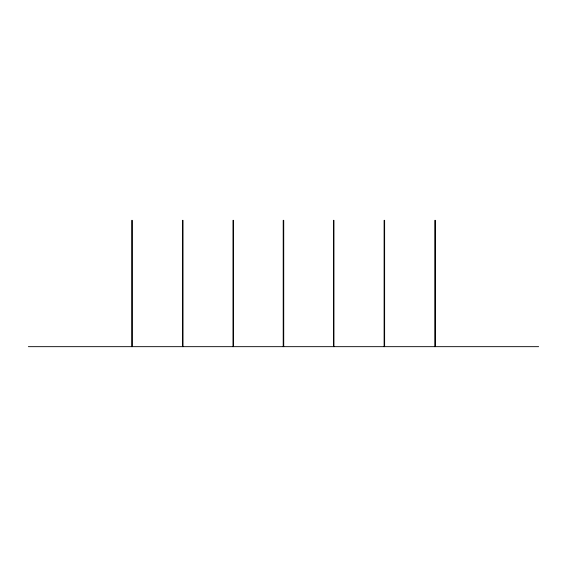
<?xml version="1.0" encoding="UTF-8"?>
<svg xmlns="http://www.w3.org/2000/svg" width="567" height="567" viewBox="0 0 567 567"><rect width="100%" height="100%" fill="white"/><g stroke="black" fill="none" stroke-linecap="round" stroke-linejoin="round"><path stroke-width="0.85" d="M28.35 346.664L538.65 346.664M435.35 346.664L435.35 220.336L434.846 220.336L434.846 346.664M384.617 346.664L384.617 220.336L384.114 220.336L384.114 346.664M333.942 346.664L333.942 220.336L333.439 220.336L333.439 346.664M283.72 346.664L283.72 220.336L283.216 220.336L283.216 346.664M233.491 346.664L233.491 220.336L232.987 220.336L232.987 346.664M183.013 346.664L183.013 220.336L182.51 220.336L182.51 346.664M132.281 346.664L132.281 220.336L131.778 220.336L131.778 346.664"/></g></svg>
